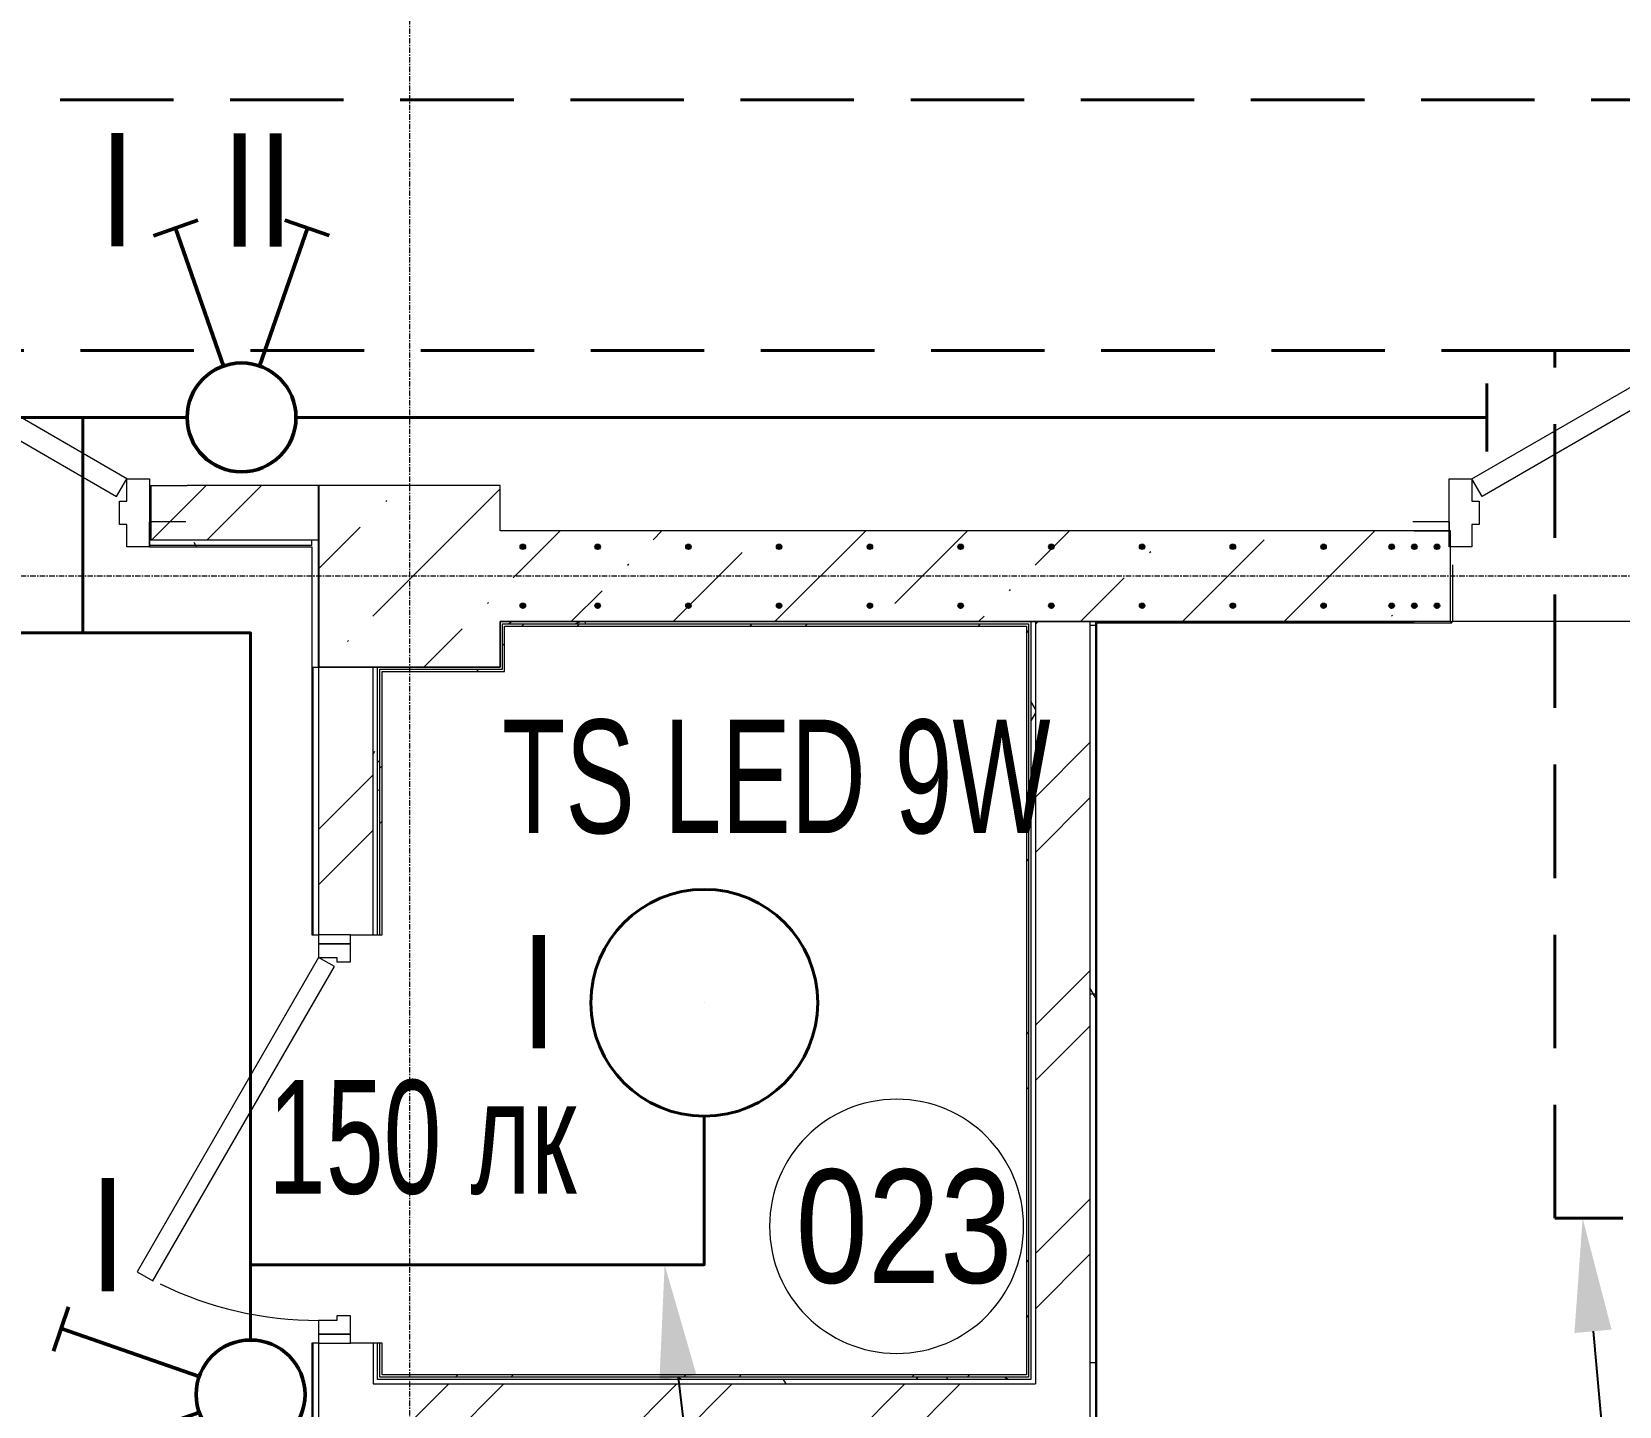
# Model space of a CAD drawing. Header units: metres. Extents: x -93142 to 227756, y -64772 to 286334.
# Drawn here: x 71230 to 74729, y -52115 to -49086 of the extents above; entities that cross this region are included whole.
import ezdxf
from ezdxf import colors
from ezdxf.entities.mleader import LeaderData, LeaderLine
from ezdxf.math import Vec2, Vec3

# ---------------------------------------------------------------- set-up
doc = ezdxf.new("R2010")
doc.units = ezdxf.units.M
for name, pattern in [('ADSK_Линия сетки', [21, 12, -3, 3, -3]), ('DASHED', [0.75, 0.5, -0.25]), ('HIDDEN2', [0.1875, 0.125, -0.0625])]:
    doc.linetypes.add(name, pattern=pattern)
for name, color, linetype, lineweight in [('A-AREA-IDEN', 7, 'Continuous', 9), ('A-DOOR', 7, 'Continuous', 5), ('A-DOOR-FRAM', 7, 'Continuous', 13), ('A-FLOR', 7, 'Continuous', 5), ('A-WALL', 7, 'Continuous', 5), ('A-WALL-PATT', 7, 'Continuous', 18), ('I-WALL', 7, 'Continuous', 5), ('nadpisi', 84, 'Continuous', 13), ('S-COLS', 7, 'Continuous', 5), ('S-GRID', 7, 'Continuous', 9), ('S-RBAR', 7, 'Continuous', 5), ('ав осв', 1, 'HIDDEN2', 40), ('раб осв', 7, 'Continuous', 40), ('ЭЛ.освещ.', 150, 'Continuous', 50), ('ЭЛ.сети', 5, 'Continuous', 100)]:
    doc.layers.add(name, color=color, linetype=linetype, lineweight=lineweight)
doc.styles.add('Arial', font='ARIALN.TTF', dxfattribs={"width": 0.8, "height": 2.5})
doc.styles.add('GOST Common_I_1', font='ARIALN.TTF', dxfattribs={"height": 300})
doc.styles.add('ISOPEUR', font='ARIALN.TTF')
pattern_1 = [(45, (0, 0), (84.19025, 308.69666), [396.875, -79.375, 3.353, -76.022])]
pattern_2 = [(45, (0, 0), (-251.4472, 251.4472), []), (45, (0, 381), (-251.4472, 251.4472), [])]
pattern_3 = [(0, (0, 0), (812.8, 203.2), [33.528, -576.072, 33.528, -576.072, -3251.2]), (0, (0, 0), (812.8, 203.2), [-1219.2, 33.528, -1185.672, 33.528, -576.072, -1422.4]), (0, (0, 0), (812.8, 203.2), [-3048, 33.528, -372.872, 33.528, -982.472]), (120, (304.8, 101.6), (-582.37636, 602.30545), [33.528, -576.072, 33.528, -576.072, -3251.2]), (120, (304.8, 101.6), (-582.37636, 602.30545), [-1219.2, 33.528, -1185.672, 33.528, -576.072, -1422.4]), (120, (304.8, 101.6), (-582.37636, 602.30545), [-3048, 33.528, -372.872, 33.528, -982.472]), (240, (406.4, 508), (-230.42364, -805.50545), [33.528, -576.072, 33.528, -576.072, -3251.2]), (240, (406.4, 508), (-230.42364, -805.50545), [-1219.2, 33.528, -1185.672, 33.528, -576.072, -1422.4]), (240, (406.4, 508), (-230.42364, -805.50545), [-3048, 33.528, -372.872, 33.528, -982.472])]
pattern_4 = [(50, (0, 0), (728.7365, -63.756), [76.2, -838.2]), (355, (0, 0), (-140.9716, 764.2276), [60.96, -670.56]), (100.451, (60.7, -5.3), (587.77, 700.467), [64.76, -712.36]), (46.184, (0, 203.2), (1084.316, -168.171), [114.3, -1257.3]), (96.636, (90.4, 189.2), (949.61, 989.71), [97.14, -1068.54]), (351.184, (0, 203.2), (949.62, 989.701), [91.44, -1005.84]), (21, (101.6, 152.4), (606.458, -409.0606), [76.2, -838.2]), (326, (101.6, 152.4), (247.2083, 736.753), [60.96, -670.56]), (71.451, (152.14, 118.3), (853.668, 327.6855), [64.76, -712.36]), (37.5, (0, 0), (12.3547, 338.2201), [33.528, -628.904, 33.528, -647.192, -673.1]), (37.5, (0, 0), (12.3547, 338.2201), [-1343.152, 33.528, -639.572]), (7.5, (0, 0), (267.2789, 400.7221), [33.528, -354.584, 33.528, -613.664, -256.54]), (7.5, (0, 0), (267.2789, 400.7221), [-1035.304, 33.528, -223.012]), (327.5, (-226.57, 0), (542.3633, -22.91534), [33.528, -220.472, 33.528, -758.952, -1051.56]), (327.5, (-226.57, 0), (542.3633, -22.91534), [-1046.48, 33.528, -1018.032]), (317.5, (-328.17, 0), (592.517, 101.707), [33.528, -296.672, 33.528, -492.76, -746.76]), (317.5, (-328.17, 0), (592.517, 101.707), [-856.488, 33.528, -713.232])]

# ---------------------------------------------------------------- blocks, each defined once
blk = doc.blocks.new('КДП АПК - КР_rvt-1-Цокольный этаж')
at = {"layer": 'A-WALL-PATT', "lineweight": 15}
h = blk.add_hatch(dxfattribs=at)
h.set_pattern_fill('FP_9', color=256, style=0, pattern_type=2)
h.set_pattern_definition(pattern_1)
h.paths.add_polyline_path([(77862.7, -49745.6), (77862.7, -49545.6), (75767.7, -49545.6), (75767.7, -49565.6), (75847.7, -49565.6), (75847.7, -49745.6), (76413.7, -49745.6)], flags=0)
h.paths.add_polyline_path([(75762.7, -49745.6), (75764.7, -49745.5), (75764.7, -49620.6), (75762.7, -49620.6)], flags=0)
h.paths.add_polyline_path([(74360.7, -49745.6), (74362.7, -49745.6), (74362.7, -49620.6), (74360.7, -49620.6), (74360.7, -49622.7)], flags=0)
h.paths.add_polyline_path([(74277.7, -49745.6), (74277.7, -49565.6), (74357.7, -49565.6), (74357.7, -49545.6), (72262.7, -49545.6), (72262.7, -49745.6), (72357.9, -49745.6)], flags=0)
at = {"layer": 'S-COLS', "lineweight": 15}
h = blk.add_hatch(dxfattribs=at)
h.set_pattern_fill('FP_9', color=256, style=0, pattern_type=2)
h.set_pattern_definition(pattern_1)
h.paths.add_polyline_path([(71862.7, -49845.6), (72262.7, -49845.6), (72262.7, -49445.6), (71862.7, -49445.6)], flags=0)
at = {"layer": 'S-RBAR', "lineweight": 15}
for points in [[(72312.7, -49586.6), (72318.7, -49580.6), (72312.7, -49574.6), (72306.7, -49580.6)], [(72477.7, -49586.6), (72483.7, -49580.6), (72477.7, -49574.6), (72471.7, -49580.6)], [(72677.7, -49586.6), (72683.7, -49580.6), (72677.7, -49574.6), (72671.7, -49580.6)], [(72877.7, -49586.6), (72883.7, -49580.6), (72877.7, -49574.6), (72871.7, -49580.6)], [(73077.7, -49586.6), (73083.7, -49580.6), (73077.7, -49574.6), (73071.7, -49580.6)], [(73277.7, -49586.6), (73283.7, -49580.6), (73277.7, -49574.6), (73271.7, -49580.6)], [(73477.7, -49586.6), (73483.7, -49580.6), (73477.7, -49574.6), (73471.7, -49580.6)], [(73677.7, -49586.6), (73683.7, -49580.6), (73677.7, -49574.6), (73671.7, -49580.6)], [(73877.7, -49586.6), (73883.7, -49580.6), (73877.7, -49574.6), (73871.7, -49580.6)], [(74077.7, -49586.6), (74083.7, -49580.6), (74077.7, -49574.6), (74071.7, -49580.6)], [(74227.7, -49586.6), (74233.7, -49580.6), (74227.7, -49574.6), (74221.7, -49580.6)], [(74277.7, -49586.6), (74283.7, -49580.6), (74277.7, -49574.6), (74271.7, -49580.6)], [(74327.7, -49586.6), (74333.7, -49580.6), (74327.7, -49574.6), (74321.7, -49580.6)], [(72312.7, -49716.6), (72318.7, -49710.6), (72312.7, -49704.6), (72306.7, -49710.6)], [(72477.7, -49716.6), (72483.7, -49710.6), (72477.7, -49704.6), (72471.7, -49710.6)], [(72677.7, -49716.6), (72683.7, -49710.6), (72677.7, -49704.6), (72671.7, -49710.6)], [(72877.7, -49716.6), (72883.7, -49710.6), (72877.7, -49704.6), (72871.7, -49710.6)], [(73077.7, -49716.6), (73083.7, -49710.6), (73077.7, -49704.6), (73071.7, -49710.6)], [(73277.7, -49716.6), (73283.7, -49710.6), (73277.7, -49704.6), (73271.7, -49710.6)], [(73477.7, -49716.6), (73483.7, -49710.6), (73477.7, -49704.6), (73471.7, -49710.6)], [(73677.7, -49716.6), (73683.7, -49710.6), (73677.7, -49704.6), (73671.7, -49710.6)], [(73877.7, -49716.6), (73883.7, -49710.6), (73877.7, -49704.6), (73871.7, -49710.6)], [(74077.7, -49716.6), (74083.7, -49710.6), (74077.7, -49704.6), (74071.7, -49710.6)], [(74227.7, -49716.6), (74233.7, -49710.6), (74227.7, -49704.6), (74221.7, -49710.6)], [(74277.7, -49716.6), (74283.7, -49710.6), (74277.7, -49704.6), (74271.7, -49710.6)], [(74327.7, -49716.6), (74333.7, -49710.6), (74327.7, -49704.6), (74321.7, -49710.6)]]:
    blk.add_hatch(color=256, dxfattribs=at).paths.add_polyline_path(points, flags=0)
h = blk.add_hatch(color=256, dxfattribs=at)
edge = h.paths.add_edge_path(flags=0)
edge.add_arc((72312.7, -49580.6), 6, 0, 360)
h = blk.add_hatch(color=256, dxfattribs=at)
edge = h.paths.add_edge_path(flags=0)
edge.add_arc((72477.7, -49580.6), 6, 0, 360)
h = blk.add_hatch(color=256, dxfattribs=at)
edge = h.paths.add_edge_path(flags=0)
edge.add_arc((72677.7, -49580.6), 6, 0, 360)
h = blk.add_hatch(color=256, dxfattribs=at)
edge = h.paths.add_edge_path(flags=0)
edge.add_arc((72877.7, -49580.6), 6, 0, 360)
h = blk.add_hatch(color=256, dxfattribs=at)
edge = h.paths.add_edge_path(flags=0)
edge.add_arc((73077.7, -49580.6), 6, 0, 360)
h = blk.add_hatch(color=256, dxfattribs=at)
edge = h.paths.add_edge_path(flags=0)
edge.add_arc((73277.7, -49580.6), 6, 0, 360)
h = blk.add_hatch(color=256, dxfattribs=at)
edge = h.paths.add_edge_path(flags=0)
edge.add_arc((73477.7, -49580.6), 6, 0, 360)
h = blk.add_hatch(color=256, dxfattribs=at)
edge = h.paths.add_edge_path(flags=0)
edge.add_arc((73677.7, -49580.6), 6, 0, 360)
h = blk.add_hatch(color=256, dxfattribs=at)
edge = h.paths.add_edge_path(flags=0)
edge.add_arc((73877.7, -49580.6), 6, 0, 360)
h = blk.add_hatch(color=256, dxfattribs=at)
edge = h.paths.add_edge_path(flags=0)
edge.add_arc((74077.7, -49580.6), 6, 0, 360)
h = blk.add_hatch(color=256, dxfattribs=at)
edge = h.paths.add_edge_path(flags=0)
edge.add_arc((74227.7, -49580.6), 6, 0, 360)
h = blk.add_hatch(color=256, dxfattribs=at)
edge = h.paths.add_edge_path(flags=0)
edge.add_arc((74277.7, -49580.6), 6, 0, 360)
h = blk.add_hatch(color=256, dxfattribs=at)
edge = h.paths.add_edge_path(flags=0)
edge.add_arc((74327.7, -49580.6), 6, 0, 360)
h = blk.add_hatch(color=256, dxfattribs=at)
edge = h.paths.add_edge_path(flags=0)
edge.add_arc((72312.7, -49710.6), 6, 0, 360)
h = blk.add_hatch(color=256, dxfattribs=at)
edge = h.paths.add_edge_path(flags=0)
edge.add_arc((72477.7, -49710.6), 6, 0, 360)
h = blk.add_hatch(color=256, dxfattribs=at)
edge = h.paths.add_edge_path(flags=0)
edge.add_arc((72677.7, -49710.6), 6, 0, 360)
h = blk.add_hatch(color=256, dxfattribs=at)
edge = h.paths.add_edge_path(flags=0)
edge.add_arc((72877.7, -49710.6), 6, 0, 360)
h = blk.add_hatch(color=256, dxfattribs=at)
edge = h.paths.add_edge_path(flags=0)
edge.add_arc((73077.7, -49710.6), 6, 0, 360)
h = blk.add_hatch(color=256, dxfattribs=at)
edge = h.paths.add_edge_path(flags=0)
edge.add_arc((73277.7, -49710.6), 6, 0, 360)
h = blk.add_hatch(color=256, dxfattribs=at)
edge = h.paths.add_edge_path(flags=0)
edge.add_arc((73477.7, -49710.6), 6, 0, 360)
h = blk.add_hatch(color=256, dxfattribs=at)
edge = h.paths.add_edge_path(flags=0)
edge.add_arc((73677.7, -49710.6), 6, 0, 360)
h = blk.add_hatch(color=256, dxfattribs=at)
edge = h.paths.add_edge_path(flags=0)
edge.add_arc((73877.7, -49710.6), 6, 0, 360)
h = blk.add_hatch(color=256, dxfattribs=at)
edge = h.paths.add_edge_path(flags=0)
edge.add_arc((74077.7, -49710.6), 6, 0, 360)
h = blk.add_hatch(color=256, dxfattribs=at)
edge = h.paths.add_edge_path(flags=0)
edge.add_arc((74227.7, -49710.6), 6, 0, 360)
h = blk.add_hatch(color=256, dxfattribs=at)
edge = h.paths.add_edge_path(flags=0)
edge.add_arc((74277.7, -49710.6), 6, 0, 360)
h = blk.add_hatch(color=256, dxfattribs=at)
edge = h.paths.add_edge_path(flags=0)
edge.add_arc((74327.7, -49710.6), 6, 0, 360)
at = {"layer": 'I-WALL', "lineweight": 15}
for p, q in [((74357.7, -49545.6), (72262.7, -49545.6)), ((74362.7, -49745.6), (74362.7, -49620.6)), ((72262.7, -49745.6), (74277.7, -49745.6)), ((74360.7, -49745.6), (74362.7, -49745.6))]:
    blk.add_line(p, q, dxfattribs=at)
at = {"layer": 'S-COLS', "lineweight": 15}
for p, q in [((72262.7, -49445.6), (71862.7, -49445.6)), ((71862.7, -49445.6), (71862.7, -49845.6)), ((72262.7, -49545.6), (72262.7, -49445.6)), ((72262.7, -49845.6), (72262.7, -49745.6)), ((71862.7, -49845.6), (72262.7, -49845.6))]:
    blk.add_line(p, q, dxfattribs=at)
at = {"layer": 'S-RBAR', "lineweight": 15}
for p, q in [((72312.7, -49574.6), (72306.7, -49580.6)), ((72306.7, -49580.6), (72312.7, -49586.6)), ((72318.7, -49580.6), (72312.7, -49574.6)), ((72312.7, -49586.6), (72318.7, -49580.6)), ((72477.7, -49574.6), (72471.7, -49580.6)), ((72471.7, -49580.6), (72477.7, -49586.6)), ((72483.7, -49580.6), (72477.7, -49574.6)), ((72477.7, -49586.6), (72483.7, -49580.6)), ((72677.7, -49574.6), (72671.7, -49580.6)), ((72671.7, -49580.6), (72677.7, -49586.6)), ((72683.7, -49580.6), (72677.7, -49574.6)), ((72677.7, -49586.6), (72683.7, -49580.6)), ((72877.7, -49574.6), (72871.7, -49580.6)), ((72871.7, -49580.6), (72877.7, -49586.6)), ((72883.7, -49580.6), (72877.7, -49574.6)), ((72877.7, -49586.6), (72883.7, -49580.6)), ((73077.7, -49574.6), (73071.7, -49580.6)), ((73071.7, -49580.6), (73077.7, -49586.6)), ((73083.7, -49580.6), (73077.7, -49574.6)), ((73077.7, -49586.6), (73083.7, -49580.6)), ((73277.7, -49574.6), (73271.7, -49580.6)), ((73271.7, -49580.6), (73277.7, -49586.6)), ((73283.7, -49580.6), (73277.7, -49574.6)), ((73277.7, -49586.6), (73283.7, -49580.6)), ((73477.7, -49574.6), (73471.7, -49580.6)), ((73471.7, -49580.6), (73477.7, -49586.6)), ((73483.7, -49580.6), (73477.7, -49574.6)), ((73477.7, -49586.6), (73483.7, -49580.6)), ((73677.7, -49574.6), (73671.7, -49580.6)), ((73671.7, -49580.6), (73677.7, -49586.6)), ((73683.7, -49580.6), (73677.7, -49574.6)), ((73677.7, -49586.6), (73683.7, -49580.6)), ((73877.7, -49574.6), (73871.7, -49580.6)), ((73871.7, -49580.6), (73877.7, -49586.6)), ((73883.7, -49580.6), (73877.7, -49574.6)), ((73877.7, -49586.6), (73883.7, -49580.6)), ((74077.7, -49574.6), (74071.7, -49580.6)), ((74071.7, -49580.6), (74077.7, -49586.6)), ((74083.7, -49580.6), (74077.7, -49574.6)), ((74077.7, -49586.6), (74083.7, -49580.6)), ((74227.7, -49574.6), (74221.7, -49580.6)), ((74221.7, -49580.6), (74227.7, -49586.6)), ((74233.7, -49580.6), (74227.7, -49574.6)), ((74227.7, -49586.6), (74233.7, -49580.6)), ((74277.7, -49574.6), (74271.7, -49580.6)), ((74271.7, -49580.6), (74277.7, -49586.6)), ((74283.7, -49580.6), (74277.7, -49574.6)), ((74277.7, -49586.6), (74283.7, -49580.6)), ((74327.7, -49574.6), (74321.7, -49580.6)), ((74321.7, -49580.6), (74327.7, -49586.6)), ((74333.7, -49580.6), (74327.7, -49574.6)), ((74327.7, -49586.6), (74333.7, -49580.6)), ((72312.7, -49704.6), (72306.7, -49710.6)), ((72306.7, -49710.6), (72312.7, -49716.6)), ((72318.7, -49710.6), (72312.7, -49704.6)), ((72312.7, -49716.6), (72318.7, -49710.6)), ((72477.7, -49704.6), (72471.7, -49710.6)), ((72471.7, -49710.6), (72477.7, -49716.6)), ((72483.7, -49710.6), (72477.7, -49704.6)), ((72477.7, -49716.6), (72483.7, -49710.6)), ((72677.7, -49704.6), (72671.7, -49710.6)), ((72671.7, -49710.6), (72677.7, -49716.6)), ((72683.7, -49710.6), (72677.7, -49704.6)), ((72677.7, -49716.6), (72683.7, -49710.6)), ((72877.7, -49704.6), (72871.7, -49710.6)), ((72871.7, -49710.6), (72877.7, -49716.6)), ((72883.7, -49710.6), (72877.7, -49704.6)), ((72877.7, -49716.6), (72883.7, -49710.6)), ((73077.7, -49704.6), (73071.7, -49710.6)), ((73071.7, -49710.6), (73077.7, -49716.6)), ((73083.7, -49710.6), (73077.7, -49704.6)), ((73077.7, -49716.6), (73083.7, -49710.6)), ((73277.7, -49704.6), (73271.7, -49710.6)), ((73271.7, -49710.6), (73277.7, -49716.6)), ((73283.7, -49710.6), (73277.7, -49704.6)), ((73277.7, -49716.6), (73283.7, -49710.6)), ((73477.7, -49704.6), (73471.7, -49710.6)), ((73471.7, -49710.6), (73477.7, -49716.6)), ((73483.7, -49710.6), (73477.7, -49704.6)), ((73477.7, -49716.6), (73483.7, -49710.6)), ((73677.7, -49704.6), (73671.7, -49710.6)), ((73671.7, -49710.6), (73677.7, -49716.6)), ((73683.7, -49710.6), (73677.7, -49704.6)), ((73677.7, -49716.6), (73683.7, -49710.6)), ((73877.7, -49704.6), (73871.7, -49710.6)), ((73871.7, -49710.6), (73877.7, -49716.6)), ((73883.7, -49710.6), (73877.7, -49704.6)), ((73877.7, -49716.6), (73883.7, -49710.6)), ((74077.7, -49704.6), (74071.7, -49710.6)), ((74071.7, -49710.6), (74077.7, -49716.6)), ((74083.7, -49710.6), (74077.7, -49704.6)), ((74077.7, -49716.6), (74083.7, -49710.6)), ((74227.7, -49704.6), (74221.7, -49710.6)), ((74221.7, -49710.6), (74227.7, -49716.6)), ((74233.7, -49710.6), (74227.7, -49704.6)), ((74227.7, -49716.6), (74233.7, -49710.6)), ((74277.7, -49704.6), (74271.7, -49710.6)), ((74271.7, -49710.6), (74277.7, -49716.6)), ((74283.7, -49710.6), (74277.7, -49704.6)), ((74277.7, -49716.6), (74283.7, -49710.6)), ((74327.7, -49704.6), (74321.7, -49710.6)), ((74321.7, -49710.6), (74327.7, -49716.6)), ((74333.7, -49710.6), (74327.7, -49704.6)), ((74327.7, -49716.6), (74333.7, -49710.6))]:
    blk.add_line(p, q, dxfattribs=at)
for centre in [(72312.7, -49580.6), (72477.7, -49580.6), (72677.7, -49580.6), (72877.7, -49580.6), (73077.7, -49580.6), (73277.7, -49580.6), (73477.7, -49580.6), (73677.7, -49580.6), (73877.7, -49580.6), (74077.7, -49580.6), (74227.7, -49580.6), (74277.7, -49580.6), (74327.7, -49580.6), (72312.7, -49710.6), (72477.7, -49710.6), (72677.7, -49710.6), (72877.7, -49710.6), (73077.7, -49710.6), (73277.7, -49710.6), (73477.7, -49710.6), (73677.7, -49710.6), (73877.7, -49710.6), (74077.7, -49710.6), (74227.7, -49710.6), (74277.7, -49710.6), (74327.7, -49710.6)]:
    blk.add_circle(centre, 6, dxfattribs=at)
blk = doc.blocks.new('Дверь-ВНУТРЕННЯЯ - ДГ 21-14-2278928-Цокольный этаж')
at = {"layer": 'A-DOOR', "lineweight": 13}
for p, q in [((-632.5, -22.4), (-655, -61.3)), ((-65.3, -349.9), (-632.5, -22.4)), ((65.3, -349.9), (632.5, -22.4)), ((632.5, -22.4), (655, -61.3)), ((-655, -61.3), (-87.8, -388.8)), ((655, -61.3), (87.8, -388.8)), ((-87.8, -388.8), (-65.3, -349.9)), ((87.8, -388.8), (65.3, -349.9))]:
    blk.add_line(p, q, dxfattribs=at)
at = {"layer": 'A-DOOR'}
for centre, start, end in [((-655, -61.3), 330, 360), ((655, -61.3), 180, 210)]:
    blk.add_arc(centre, 655, start, end, dxfattribs=at)
at = {"layer": 'A-DOOR-FRAM'}
for p, q in [((-705, 88.7), (-655, 88.7)), ((-705, -61.3), (-705, 88.7)), ((-655, 88.7), (-655, 39.4)), ((655, 88.7), (705, 88.7)), ((655, 39.4), (655, 88.7)), ((705, 88.7), (705, -61.3)), ((-655, 39.4), (-639.1, 39.4)), ((-639.1, 39.4), (-639.1, -11.6)), ((639.1, 39.4), (655, 39.4)), ((639.1, -11.6), (639.1, 39.4)), ((-655, -11.6), (-655, -61.3)), ((-639.1, -11.6), (-655, -11.6)), ((655, -11.6), (639.1, -11.6)), ((655, -61.3), (655, -11.6)), ((-655, -61.3), (-705, -61.3)), ((705, -61.3), (655, -61.3))]:
    blk.add_line(p, q, dxfattribs=at)
blk = doc.blocks.new('AC_Дверь_Однопольная_ДеревяннаяВнутренняя_ГОСТ6629-88 - ДГ 21-9Л-2575736-Цокольный этаж')
at = {"layer": 'A-DOOR', "lineweight": 13}
for p, q in [((-292.8, 460), (-312.8, 425.4)), ((400, 60), (-292.8, 460)), ((-312.8, 425.4), (380, 25.4)), ((380, 25.4), (400, 60))]:
    blk.add_line(p, q, dxfattribs=at)
at = {"layer": 'A-DOOR', "lineweight": 18}
for p, q in [((-430, 60), (-450, 60)), ((-450, 60), (-450, -10)), ((-430, -10), (-430, 60)), ((450, 60), (430, 60)), ((430, 60), (430, -10)), ((450, -10), (450, 60)), ((-450, -10), (-430, -10)), ((430, -10), (450, -10))]:
    blk.add_line(p, q, dxfattribs=at)
at = {"layer": 'A-DOOR'}
blk.add_arc((400, 60), 800, 154.0949, 180, dxfattribs=at)
at = {"layer": 'A-DOOR-FRAM'}
for p, q in [((-400, 60), (-430, 60)), ((-430, 60), (-430, -10)), ((-400, 20), (-400, 60)), ((430, 60), (400, 60)), ((400, 60), (400, 20)), ((430, -10), (430, 60)), ((-390, 20), (-400, 20)), ((-390, -10), (-390, 20)), ((400, 20), (390, 20)), ((390, 20), (390, -10)), ((-430, -10), (-390, -10)), ((390, -10), (430, -10))]:
    blk.add_line(p, q, dxfattribs=at)
blk = doc.blocks.new('ПСС_Марка_помещения - Имя_2_5мм-224473-Цокольный этаж')
at = {"layer": 'A-AREA-IDEN'}
for start, end in [(360, 180), (180, 360)]:
    blk.add_arc((-0.074, 0.039), 3.5, start, end, dxfattribs=at)
blk = doc.blocks.new('TS LED без датчика')
at = {"layer": 'раб осв', "color": 0, "lineweight": 40, "ltscale": 100}
blk.add_line((-535184, 16419.5), (-535184, 16419.5), dxfattribs=at)
at = {"layer": 'раб осв', "color": 5, "lineweight": 40, "ltscale": 100}
blk.add_circle((-535184, 16419.5), 250, dxfattribs=at)
blk = doc.blocks.new('выкл. 2 клав. скрыт.')
at = {"layer": 'ЭЛ.освещ.', "color": 0, "ltscale": 100}
for p, q in [((2902360.5, 2044098.7), (2902326.5, 2044196.6)), ((2902039.4, 2044041.8), (2902343.5, 2044147.6)), ((2902039.4, 2043963), (2902343.5, 2043857.2)), ((2902360.9, 2043907.2), (2902327.2, 2043809.2))]:
    blk.add_line(p, q, dxfattribs=at)
blk.add_circle((2901926.1, 2044002.4), 120, dxfattribs=at)

msp = doc.modelspace()

# ---------------------------------------------------------------- hatches: boundary and pattern name
at = {"layer": 'A-WALL-PATT', "lineweight": 5}
h = msp.add_hatch(dxfattribs=at)
h.set_pattern_fill('FP_1', color=256, style=0, pattern_type=2)
h.set_pattern_definition(pattern_2)
h.paths.add_polyline_path([(71847.6532, -50205.6443), (71862.6532, -50205.6443), (71862.6532, -50085.6443), (71492.6532, -50085.6443), (71492.6532, -50205.6443), (71572.6532, -50205.6443)], flags=0)
h.paths.add_polyline_path([(70002.6532, -50205.6443), (70082.6532, -50205.6443), (70082.6532, -50085.6443), (66262.6532, -50085.6443), (66262.6532, -50205.6443), (66274.1409, -50205.6443)], flags=0)
h = msp.add_hatch(dxfattribs=at)
h.set_pattern_fill('FP_2', color=256, style=0, pattern_type=2)
h.set_pattern_definition(pattern_3)
h.paths.add_polyline_path([(71847.6532, -50217.6443), (71847.6532, -50205.6443), (71489.6532, -50205.6443), (71489.6532, -50217.6443), (71492.6532, -50217.6443)], flags=0)
h.paths.add_polyline_path([(70082.6532, -50217.6443), (70085.6532, -50217.6443), (70085.6532, -50205.6443), (66265.6532, -50205.6443), (66265.6532, -50217.6443), (66274.1409, -50217.6443)], flags=0)
h = msp.add_hatch(dxfattribs=at)
h.set_pattern_fill('FP_2', color=256, style=0, pattern_type=2)
h.set_pattern_definition(pattern_3)
h.paths.add_polyline_path([(71847.6532, -50220.6443), (71847.6532, -50217.6443), (71489.6532, -50217.6443), (71489.6532, -50220.6443)], flags=0)
h.paths.add_polyline_path([(70085.6532, -50220.6443), (70085.6532, -50217.6443), (66265.6532, -50217.6443), (66265.6532, -50220.6443), (66274.1409, -50220.6443)], flags=0)
h = msp.add_hatch(dxfattribs=at)
h.set_pattern_fill('FP_3', color=256, style=0, pattern_type=2)
h.set_pattern_definition(pattern_4)
h.paths.add_polyline_path([(73427.6532, -50390.6443), (73427.6532, -50385.6443), (72262.6532, -50385.6443), (72262.6532, -50390.6443), (73422.6532, -50390.6443)], flags=0)
h = msp.add_hatch(dxfattribs=at)
h.set_pattern_fill('FP_2', color=256, style=0, pattern_type=2)
h.set_pattern_definition(pattern_3)
h.paths.add_polyline_path([(73442.6532, -52065.6443), (73442.6532, -50385.6443), (73432.6532, -50385.6443), (73432.6532, -52065.6443)], flags=0)
h = msp.add_hatch(dxfattribs=at)
h.set_pattern_fill('FP_1', color=256, style=0, pattern_type=2)
h.set_pattern_definition(pattern_2)
h.paths.add_polyline_path([(73442.6532, -58235.6443), (73562.6532, -58235.6443), (73562.6532, -50385.6443), (73442.6532, -50385.6443), (73442.6532, -57344.9867)], flags=0)
h = msp.add_hatch(dxfattribs=at)
h.set_pattern_fill('FP_2', color=256, style=0, pattern_type=2)
h.set_pattern_definition(pattern_3)
h.paths.add_polyline_path([(73574.6532, -58235.6443), (73574.6532, -50385.6443), (73562.6532, -50385.6443), (73562.6532, -58235.6443)], flags=0)
h = msp.add_hatch(dxfattribs=at)
h.set_pattern_fill('FP_2', color=256, style=0, pattern_type=2)
h.set_pattern_definition(pattern_3)
h.paths.add_polyline_path([(74360.6532, -50388.6443), (74360.6532, -50385.6443), (73574.6532, -50385.6443), (73574.6532, -50388.6443), (74357.6532, -50388.6443)], flags=0)
h.paths.add_polyline_path([(76497.6532, -50388.6443), (76497.6532, -50385.6443), (75764.6532, -50385.6443), (75764.6532, -50388.6443), (76413.6738, -50388.6443)], flags=0)
h = msp.add_hatch(dxfattribs=at)
h.set_pattern_fill('FP_1', color=256, style=0, pattern_type=2)
h.set_pattern_definition(pattern_2)
h.paths.add_polyline_path([(72357.8606, -50395.6443), (73422.6532, -50395.6443), (73422.6532, -50390.6443), (72267.6532, -50390.6443), (72267.6532, -50395.6443), (72272.6532, -50395.6443)], flags=0)
h = msp.add_hatch(dxfattribs=at)
h.set_pattern_fill('FP_1', color=256, style=0, pattern_type=2)
h.set_pattern_definition(pattern_2)
h.paths.add_polyline_path([(72272.6532, -50490.6443), (72272.6532, -50395.6443), (72267.6532, -50395.6443), (72267.6532, -50490.6443)], flags=0)
h = msp.add_hatch(dxfattribs=at)
h.set_pattern_fill('FP_1', color=256, style=0, pattern_type=2)
h.set_pattern_definition(pattern_2)
h.paths.add_polyline_path([(73427.6532, -52050.6443), (73427.6532, -50390.6443), (73422.6532, -50390.6443), (73422.6532, -52050.6443)], flags=0)
h = msp.add_hatch(dxfattribs=at)
h.set_pattern_fill('FP_2', color=256, style=0, pattern_type=2)
h.set_pattern_definition(pattern_3)
h.paths.add_polyline_path([(73577.6532, -58235.6443), (73577.6532, -50388.6443), (73574.6532, -50388.6443), (73574.6532, -58235.6443)], flags=0)
h = msp.add_hatch(dxfattribs=at)
h.set_pattern_fill('FP_1', color=256, style=0, pattern_type=2)
h.set_pattern_definition(pattern_2)
h.paths.add_polyline_path([(71862.6532, -53865.6443), (71982.6532, -53865.6443), (71982.6532, -53125.6443), (71862.6532, -53125.6443), (71862.6532, -53808.7018)], flags=0)
h.paths.add_polyline_path([(71982.6532, -52225.6443), (71982.6532, -51975.6443), (71862.6532, -51975.6443), (71862.6532, -52225.6443), (71932.6532, -52225.6443)], flags=0)
h.paths.add_polyline_path([(71982.6532, -51075.6443), (71982.6532, -50485.6443), (71862.6532, -50485.6443), (71862.6532, -51075.6443), (71932.6532, -51075.6443)], flags=0)
h = msp.add_hatch(dxfattribs=at)
h.set_pattern_fill('FP_2', color=256, style=0, pattern_type=2)
h.set_pattern_definition(pattern_3)
h.paths.add_polyline_path([(71982.6532, -52055.6443), (71992.6532, -52055.6443), (71992.6532, -51975.6443), (71982.6532, -51975.6443), (71982.6532, -52045.6443)], flags=0)
h.paths.add_polyline_path([(71982.6532, -51075.6443), (71992.6532, -51075.6443), (71992.6532, -50485.6443), (71982.6532, -50485.6443), (71982.6532, -50979.6739)], flags=0)
h = msp.add_hatch(dxfattribs=at)
h.set_pattern_fill('FP_3', color=256, style=0, pattern_type=2)
h.set_pattern_definition(pattern_4)
h.paths.add_polyline_path([(71997.6532, -52050.6443), (71997.6532, -51975.6443), (71992.6532, -51975.6443), (71992.6532, -52050.6443)], flags=0)
h.paths.add_polyline_path([(71997.6532, -51075.6443), (71997.6532, -50485.6443), (71992.6532, -50485.6443), (71992.6532, -51075.6443)], flags=0)
h = msp.add_hatch(dxfattribs=at)
h.set_pattern_fill('FP_1', color=256, style=0, pattern_type=2)
h.set_pattern_definition(pattern_2)
h.paths.add_polyline_path([(72002.6532, -52045.6443), (72002.6532, -51975.6443), (71997.6532, -51975.6443), (71997.6532, -52045.6443)], flags=0)
h.paths.add_polyline_path([(71997.6532, -51075.6443), (72002.6532, -51075.6443), (72002.6532, -50490.6443), (71997.6532, -50490.6443), (71997.6532, -50979.6739)], flags=0)
h = msp.add_hatch(dxfattribs=at)
h.set_pattern_fill('FP_1', color=256, style=0, pattern_type=2)
h.set_pattern_definition(pattern_2)
h.paths.add_polyline_path([(72002.6532, -50495.6443), (72272.6532, -50495.6443), (72272.6532, -50490.6443), (72002.6532, -50490.6443)], flags=0)
h = msp.add_hatch(dxfattribs=at)
h.set_pattern_fill('FP_2', color=256, style=0, pattern_type=2)
h.set_pattern_definition(pattern_3)
h.paths.add_polyline_path([(72104.3723, -52065.6443), (73432.6532, -52065.6443), (73432.6532, -52055.6443), (71982.6532, -52055.6443), (71982.6532, -52065.6443)], flags=0)
h = msp.add_hatch(dxfattribs=at)
h.set_pattern_fill('FP_1', color=256, style=0, pattern_type=2)
h.set_pattern_definition(pattern_2)
h.paths.add_polyline_path([(73432.6532, -52185.6443), (73442.6532, -52185.6443), (73442.6532, -52065.6443), (71982.6532, -52065.6443), (71982.6532, -52185.6443), (73427.6532, -52185.6443)], flags=0)
h = msp.add_hatch(dxfattribs=at)
h.set_pattern_fill('FP_3', color=256, style=0, pattern_type=2)
h.set_pattern_definition(pattern_4)
h.paths.add_polyline_path([(72104.3723, -52055.6443), (73427.6532, -52055.6443), (73427.6532, -52050.6443), (71992.6532, -52050.6443), (71992.6532, -52055.6443)], flags=0)
h = msp.add_hatch(dxfattribs=at)
h.set_pattern_fill('FP_1', color=256, style=0, pattern_type=2)
h.set_pattern_definition(pattern_2)
h.paths.add_polyline_path([(72357.8606, -52050.6443), (73422.6532, -52050.6443), (73422.6532, -52045.6443), (71997.6532, -52045.6443), (71997.6532, -52050.6443), (72104.3723, -52050.6443)], flags=0)

# ---------------------------------------------------------------- linework, layer by layer
at = {"layer": 'A-FLOR', "lineweight": 13}
msp.add_line((75764.6532, -50385.6443), (74360.6532, -50385.6443), dxfattribs=at)
at = {"layer": 'A-WALL'}
for p, q in [((71492.6532, -50085.6443), (71572.6532, -50085.6443)), ((71492.6532, -50085.6443), (71492.6532, -50205.6443)), ((71489.6531, -50220.6443), (71489.6531, -50165.6443)), ((71569.6531, -50165.6443), (71489.6531, -50165.6443)), ((74354.6531, -50165.6443), (74274.6531, -50165.6443)), ((74354.6531, -50165.6443), (74354.6531, -50220.6443)), ((71489.6532, -50205.6443), (71492.6532, -50205.6443)), ((71492.6532, -50205.6443), (71847.6532, -50205.6443)), ((71847.6532, -50217.6443), (71847.6532, -50205.6443)), ((74277.6532, -50185.6443), (74357.6532, -50185.6443)), ((74357.6532, -50385.6443), (74357.6532, -50185.6443)), ((71489.653, -50220.6443), (71486.653, -50220.6443)), ((71847.6532, -50217.6443), (71489.6532, -50217.6443)), ((74357.6531, -50220.6443), (74354.6531, -50220.6443)), ((73432.6532, -50385.6443), (73432.6532, -52055.6443)), ((73442.6532, -50385.6443), (73442.6532, -52065.6443)), ((73562.6532, -50385.6443), (73562.6532, -58235.6443)), ((73574.6532, -50385.6443), (73574.6532, -58235.6443)), ((74357.6532, -50385.6443), (74360.6532, -50385.6443)), ((72267.6532, -50390.6443), (73427.6532, -50390.6443)), ((72267.6532, -50490.6443), (72267.6532, -50390.6443)), ((73427.6532, -50390.6443), (73427.6532, -52050.6443)), ((71850.6532, -51075.6443), (71850.6532, -50485.6443)), ((71862.6532, -50485.6443), (71862.6532, -51075.6443)), ((71982.6532, -51075.6443), (71982.6532, -50485.6443)), ((71992.6532, -51075.6443), (71992.6532, -50485.6443)), ((71997.6532, -51075.6443), (71997.6532, -50490.6443)), ((71997.6532, -50490.6443), (72267.6532, -50490.6443)), ((71850.6532, -52225.6443), (71850.6532, -51975.6443)), ((71862.6532, -51975.6443), (71862.6532, -52225.6443)), ((71982.6532, -51975.6443), (71982.6532, -52065.6443)), ((71992.6532, -52055.6443), (71992.6532, -51975.6443)), ((71997.6532, -52050.6443), (71997.6532, -51975.6443)), ((71982.6532, -52065.6443), (73442.6532, -52065.6443)), ((73432.6532, -52055.6443), (71992.6532, -52055.6443)), ((73427.6532, -52050.6443), (71997.6532, -52050.6443))]:
    msp.add_line(p, q, dxfattribs=at)
at = {"layer": 'A-WALL', "lineweight": 18}
for p, q in [((71862.6532, -50085.6443), (71572.6532, -50085.6443)), ((71862.6532, -50485.6443), (71862.6532, -50085.6443)), ((71489.6532, -50205.6443), (71489.6532, -50220.6443)), ((71847.6532, -50205.6443), (71862.6532, -50205.6443)), ((71489.6532, -50220.6443), (71847.6532, -50220.6443)), ((71847.6532, -50220.6443), (71847.6532, -51075.6443)), ((74357.6532, -50385.6443), (72262.6532, -50385.6443)), ((72262.6532, -50385.6443), (72262.6532, -50485.6443)), ((74360.6532, -50388.6443), (74360.6532, -50385.6443)), ((72272.6532, -50395.6443), (73422.6532, -50395.6443)), ((72272.6532, -50495.6443), (72272.6532, -50395.6443)), ((73422.6532, -50395.6443), (73422.6532, -52045.6443)), ((73577.6532, -50388.6443), (74360.6532, -50388.6443)), ((73577.6532, -58232.6443), (73577.6532, -50388.6443)), ((71847.6532, -50485.6443), (72262.6532, -50485.6443)), ((72002.6532, -51075.6443), (72002.6532, -50495.6443)), ((72002.6532, -50495.6443), (72272.6532, -50495.6443)), ((71847.6532, -51075.6443), (71862.6532, -51075.6443)), ((71932.6532, -51075.6443), (72002.6532, -51075.6443)), ((71847.6532, -51975.6443), (71847.6532, -52225.6443)), ((71862.6532, -51975.6443), (71847.6532, -51975.6443)), ((72002.6532, -51975.6443), (71932.6532, -51975.6443)), ((72002.6532, -52045.6443), (72002.6532, -51975.6443)), ((73422.6532, -52045.6443), (72002.6532, -52045.6443))]:
    msp.add_line(p, q, dxfattribs=at)
at = {"layer": 'S-GRID', "linetype": 'ADSK_Линия сетки'}
for p, q in [((72062.6532, -38095.4453), (72062.6532, -63954.6071)), ((94527.9128, -50285.6443), (29247.2594, -50285.6443))]:
    msp.add_line(p, q, dxfattribs=at)
at = {"layer": 'ав осв', "linetype": 'DASHED', "lineweight": 40, "ltscale": 500}
for points in [[(38372.6532, -49085.6443), (38372.6532, -49235.6443), (53332.6459, -49235.6443), (53332.6459, -49085.6495), (53332.6459, -49235.6443), (68292.6459, -49235.6443), (68292.6459, -49085.6495), (68292.6459, -49235.6443), (83252.635, -49235.6443), (83252.635, -49085.6573)], [(74587.6532, -49788.1112), (52284.864, -49788.1112)], [(74737.6532, -51700.6443), (74587.6532, -51700.6443), (74587.6532, -49788.1112), (76147.6532, -49788.1112)]]:
    msp.add_lwpolyline(points, dxfattribs=at)
at = {"layer": 'раб осв'}
for points in [[(74437.6532, -50010.6443), (74437.6532, -49860.6443)], [(71342.6532, -49935.6443), (64187.4963, -49935.6443)], [(71572.6532, -49935.6443), (71342.6532, -49935.6443), (71342.6532, -49935.6443), (71342.6532, -50410.6443), (71342.6532, -50410.6443), (71712.6532, -50410.6443), (71712.6532, -51443.1443), (71712.6532, -51968.8182)], [(74437.6532, -49935.6443), (71812.6532, -49935.6443)], [(71342.6532, -50410.6443), (70882.6568, -50410.6443), (70882.6568, -51525.6417)], [(71712.6532, -51802.9988), (72712.6532, -51802.9988), (72712.6532, -51475.6443)]]:
    msp.add_lwpolyline(points, dxfattribs=at)

# ---------------------------------------------------------------- block references
at = {"lineweight": 5}
msp.add_blockref('КДП АПК - КР_rvt-1-Цокольный этаж', (0, -640), dxfattribs=at)
at = {"layer": 'A-AREA-IDEN', "xscale": 80, "yscale": 80, "zscale": 80}
msp.add_blockref('ПСС_Марка_помещения - Имя_2_5мм-224473-Цокольный этаж', (73142.4915, -51721.317), dxfattribs=at)
at = {"layer": 'A-DOOR'}
for name, p, rotation in [('Дверь-ВНУТРЕННЯЯ - ДГ 21-14-2278928-Цокольный этаж', (70784.6531, -50131.9943), 180), ('Дверь-ВНУТРЕННЯЯ - ДГ 21-14-2278928-Цокольный этаж', (75059.6531, -50131.9943), 180), ('AC_Дверь_Однопольная_ДеревяннаяВнутренняя_ГОСТ6629-88 - ДГ 21-9Л-2575736-Цокольный этаж', (71922.6532, -51525.6443), 90)]:
    msp.add_blockref(name, p, dxfattribs=dict(at, rotation=rotation))
at = {"layer": 'раб осв', "color": 0, "lineweight": 40, "ltscale": 100}
for p, rotation in [((2115695.06, -2951861.7409), 90.00000000000001), ((2973638.7498, 1991913.5886), 180)]:
    msp.add_blockref('выкл. 2 клав. скрыт.', p, dxfattribs=dict(at, rotation=rotation))
at = {"layer": 'раб осв', "color": 0, "lineweight": 40}
msp.add_blockref('TS LED без датчика', (607896.6909, -67645.1434), dxfattribs=at)

# ---------------------------------------------------------------- texts
at = {"layer": 'A-AREA-IDEN', "insert": (72913.9951, -51592.8571), "char_height": 250, "width": 634.9365, "attachment_point": 1, "style": 'GOST Common_I_1'}
msp.add_mtext('023', dxfattribs=at)
at = {"layer": 'nadpisi', "color": 7, "char_height": 250, "style": 'Arial'}
for s, insert, width, attachment_point in [('{\\W1;I}', (71379.0542, -49308.4257), 1402.065175, 1), ('{\\W1;II}', (71648.552, -49309.1917), 1402.065175, 1), ('TS LED 9W', (73476.0216, -50601.7459), 2573.758347, 3), ('{\\W1;I}', (72308.206, -51075.913), 1402.065175, 1), ('150 лк', (71751.1694, -51396.0981), 1402.065175, 1), ('{\\W1;I}', (71358.0108, -51611.4036), 1402.065175, 1)]:
    msp.add_mtext(s, dxfattribs=dict(at, insert=insert, width=width, attachment_point=attachment_point))

# ---------------------------------------------------------------- next in the draw order: leaders
at = {"color": 0, "lineweight": 5}
ml = msp.add_multileader_mtext('Standard', dxfattribs=at)
ml.set_content('{\\fArial|b0|i0|c204|p34;гр.1-7}', style='ISOPEUR')
ml.set_leader_properties()
ml.build(insert=Vec2(0, 0))
ml.multileader.update_dxf_attribs({"text_left_attachment_type": 6, "text_right_attachment_type": 6, "dogleg_length": 100, "arrow_head_size": 250})
ctx = ml.context
ctx.base_point, ctx.char_height, ctx.arrow_head_size, ctx.landing_gap_size, ctx.plane_origin, ctx.plane_x_axis, ctx.plane_y_axis = Vec3(73714.4412, -52807.2506), 250, 250, 37.4122, Vec3(10094.7348, -9818.6355), Vec3(0.999998436, 0.001768603), Vec3(-0.001768603, 0.999998436)
ctx.left_attachment, ctx.right_attachment = 6, 6
notes = []
notes.append((ctx, [(0, (1, 1, 0), (73527.3807, -52807.5814), (0.999998436, 0.001768603), 187.0608, [(2, [(72625.2719, -51802.9988), (72712.6532, -52538.3148)], 0, [])])]))
ctx.mtext.insert, ctx.mtext.text_direction, ctx.mtext.rotation, ctx.mtext.line_spacing_factor, ctx.mtext.flow_direction = Vec3(73751.2884, -52487.7784), Vec3(0.999998436, 0.001768603), 0.001768604, 0.8, 5
ctx.mtext.has_bg_fill, ctx.mtext.bg_color, ctx.mtext.bg_scale_factor, ctx.mtext.bg_transparency, ctx.mtext.use_window_bg_color = 1, -1073741824, 1, 0, 1
for ctx, leaders in notes:
    for number, flags, end, landing, length, lines in leaders:
        leader = LeaderData()
        leader.index, (leader.has_last_leader_line, leader.has_dogleg_vector, leader.attachment_direction) = number, flags
        leader.last_leader_point, leader.dogleg_vector, leader.dogleg_length = Vec3(end), Vec3(landing), length
        for number, points, colour, breaks in lines:
            line = LeaderLine()
            line.index, line.vertices, line.color, line.breaks = number, Vec3.list(points), colors.encode_raw_color(colour), breaks
            leader.lines.append(line)
        ctx.leaders.append(leader)

# ---------------------------------------------------------------- next in the draw order: leaders
at = {"layer": 'ЭЛ.сети', "color": 0, "lineweight": 5}
ml = msp.add_multileader_mtext('Standard', dxfattribs=at)
ml.set_content('{\\fArial|b0|i0|c204|p34;\\C1;гр.А1-1}', style='ISOPEUR')
ml.set_leader_properties(color=1)
ml.build(insert=Vec2(0, 0))
ml.multileader.update_dxf_attribs({"text_left_attachment_type": 6, "text_right_attachment_type": 6, "dogleg_length": 100, "arrow_head_size": 250})
ctx = ml.context
ctx.base_point, ctx.char_height, ctx.arrow_head_size, ctx.landing_gap_size, ctx.plane_origin, ctx.plane_x_axis, ctx.plane_y_axis = Vec3(73462.9852, -53284.0236), 250, 250, 37.4122, Vec3(9733.7597, -10442.5425), Vec3(0.999998436, 0.001768603), Vec3(-0.001768603, 0.999998436)
ctx.left_attachment, ctx.right_attachment = 6, 6
notes = []
notes.append((ctx, [(1, (1, 1, 0), (74793.9337, -53281.6697), (-0.999998436, -0.001768603), 187.0608, [(0, [(74648.71, -51700.6443)], 0, [])])]))
ctx.mtext.insert, ctx.mtext.text_direction, ctx.mtext.rotation, ctx.mtext.line_spacing_factor, ctx.mtext.flow_direction = Vec3(73499.8324, -52964.5514), Vec3(0.999998436, 0.001768603), 0.001768604, 0.8, 5
ctx.mtext.has_bg_fill, ctx.mtext.bg_color, ctx.mtext.bg_scale_factor, ctx.mtext.bg_transparency, ctx.mtext.use_window_bg_color = 1, -1073741824, 1, 0, 1
for ctx, leaders in notes:
    for number, flags, end, landing, length, lines in leaders:
        leader = LeaderData()
        leader.index, (leader.has_last_leader_line, leader.has_dogleg_vector, leader.attachment_direction) = number, flags
        leader.last_leader_point, leader.dogleg_vector, leader.dogleg_length = Vec3(end), Vec3(landing), length
        for number, points, colour, breaks in lines:
            line = LeaderLine()
            line.index, line.vertices, line.color, line.breaks = number, Vec3.list(points), colors.encode_raw_color(colour), breaks
            leader.lines.append(line)
        ctx.leaders.append(leader)

doc.saveas('drawing.dxf')
